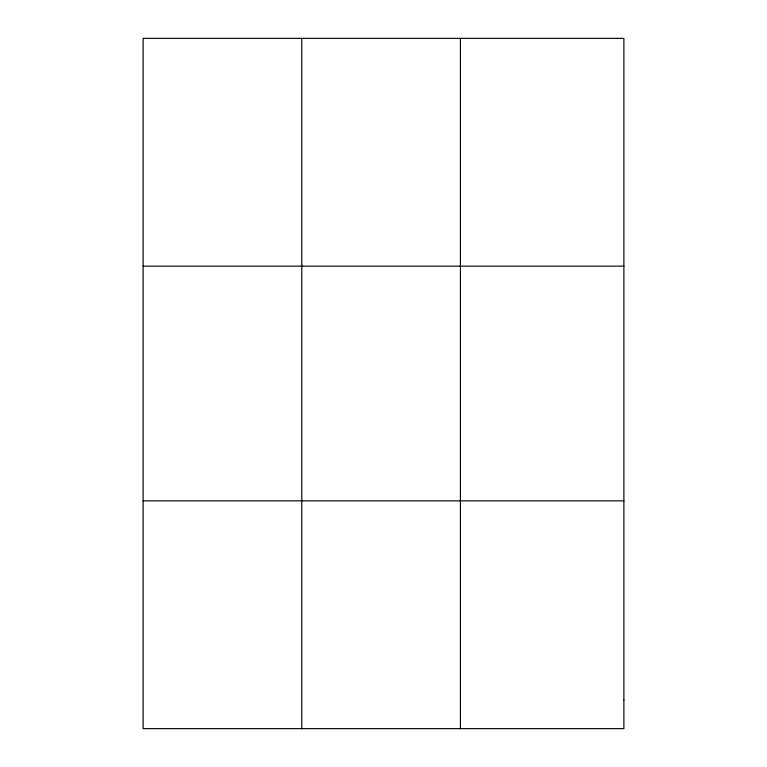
<?xml version="1.0" encoding="UTF-8"?>
<svg xmlns="http://www.w3.org/2000/svg" width="767" height="767" viewBox="0 0 767 767"><rect width="100%" height="100%" fill="white"/><g stroke="black" fill="none" stroke-linecap="round" stroke-linejoin="round"><path stroke-width="1.15" d="M301.776 38.35L301.776 728.65M460.421 38.35L460.421 728.65M143.122 266.149L623.878 266.149M143.122 500.851L623.878 500.851M623.878 700.175L623.878 728.65L143.122 728.65L143.122 38.35L623.878 38.35L623.878 700.175"/></g></svg>
